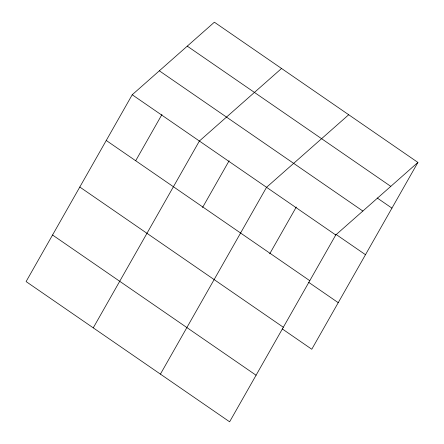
<?xml version="1.0" encoding="UTF-8"?>
<svg xmlns="http://www.w3.org/2000/svg" width="444" height="444" viewBox="0 0 444 444"><rect width="100%" height="100%" fill="white"/><g stroke="black" fill="none" stroke-linecap="round" stroke-linejoin="round"><path stroke-width="0.67" d="M132.223 94.755L26.091 281.579L229.62 421.8L335.747 234.981L417.909 162.421L214.38 22.2L132.223 94.755L335.747 234.981M135.731 160.656L161.96 114.48M93.257 327.85L199.384 141.031L281.546 68.476M202.553 207.526L229.126 160.75M160.417 374.126L266.55 187.307L348.707 114.746M269.713 253.802L296.287 207.026M417.909 162.421L311.777 349.245L282.284 328.921M187.268 46.143L390.792 186.369M377.189 197.974L391.941 208.136M159.335 70.812L362.859 211.039M335.991 234.382L365.484 254.701M106.255 140.471L309.779 280.691M308.735 282.356L338.234 302.675M79.798 187.035L283.328 327.256M52.547 235.009L256.071 375.236"/></g></svg>
